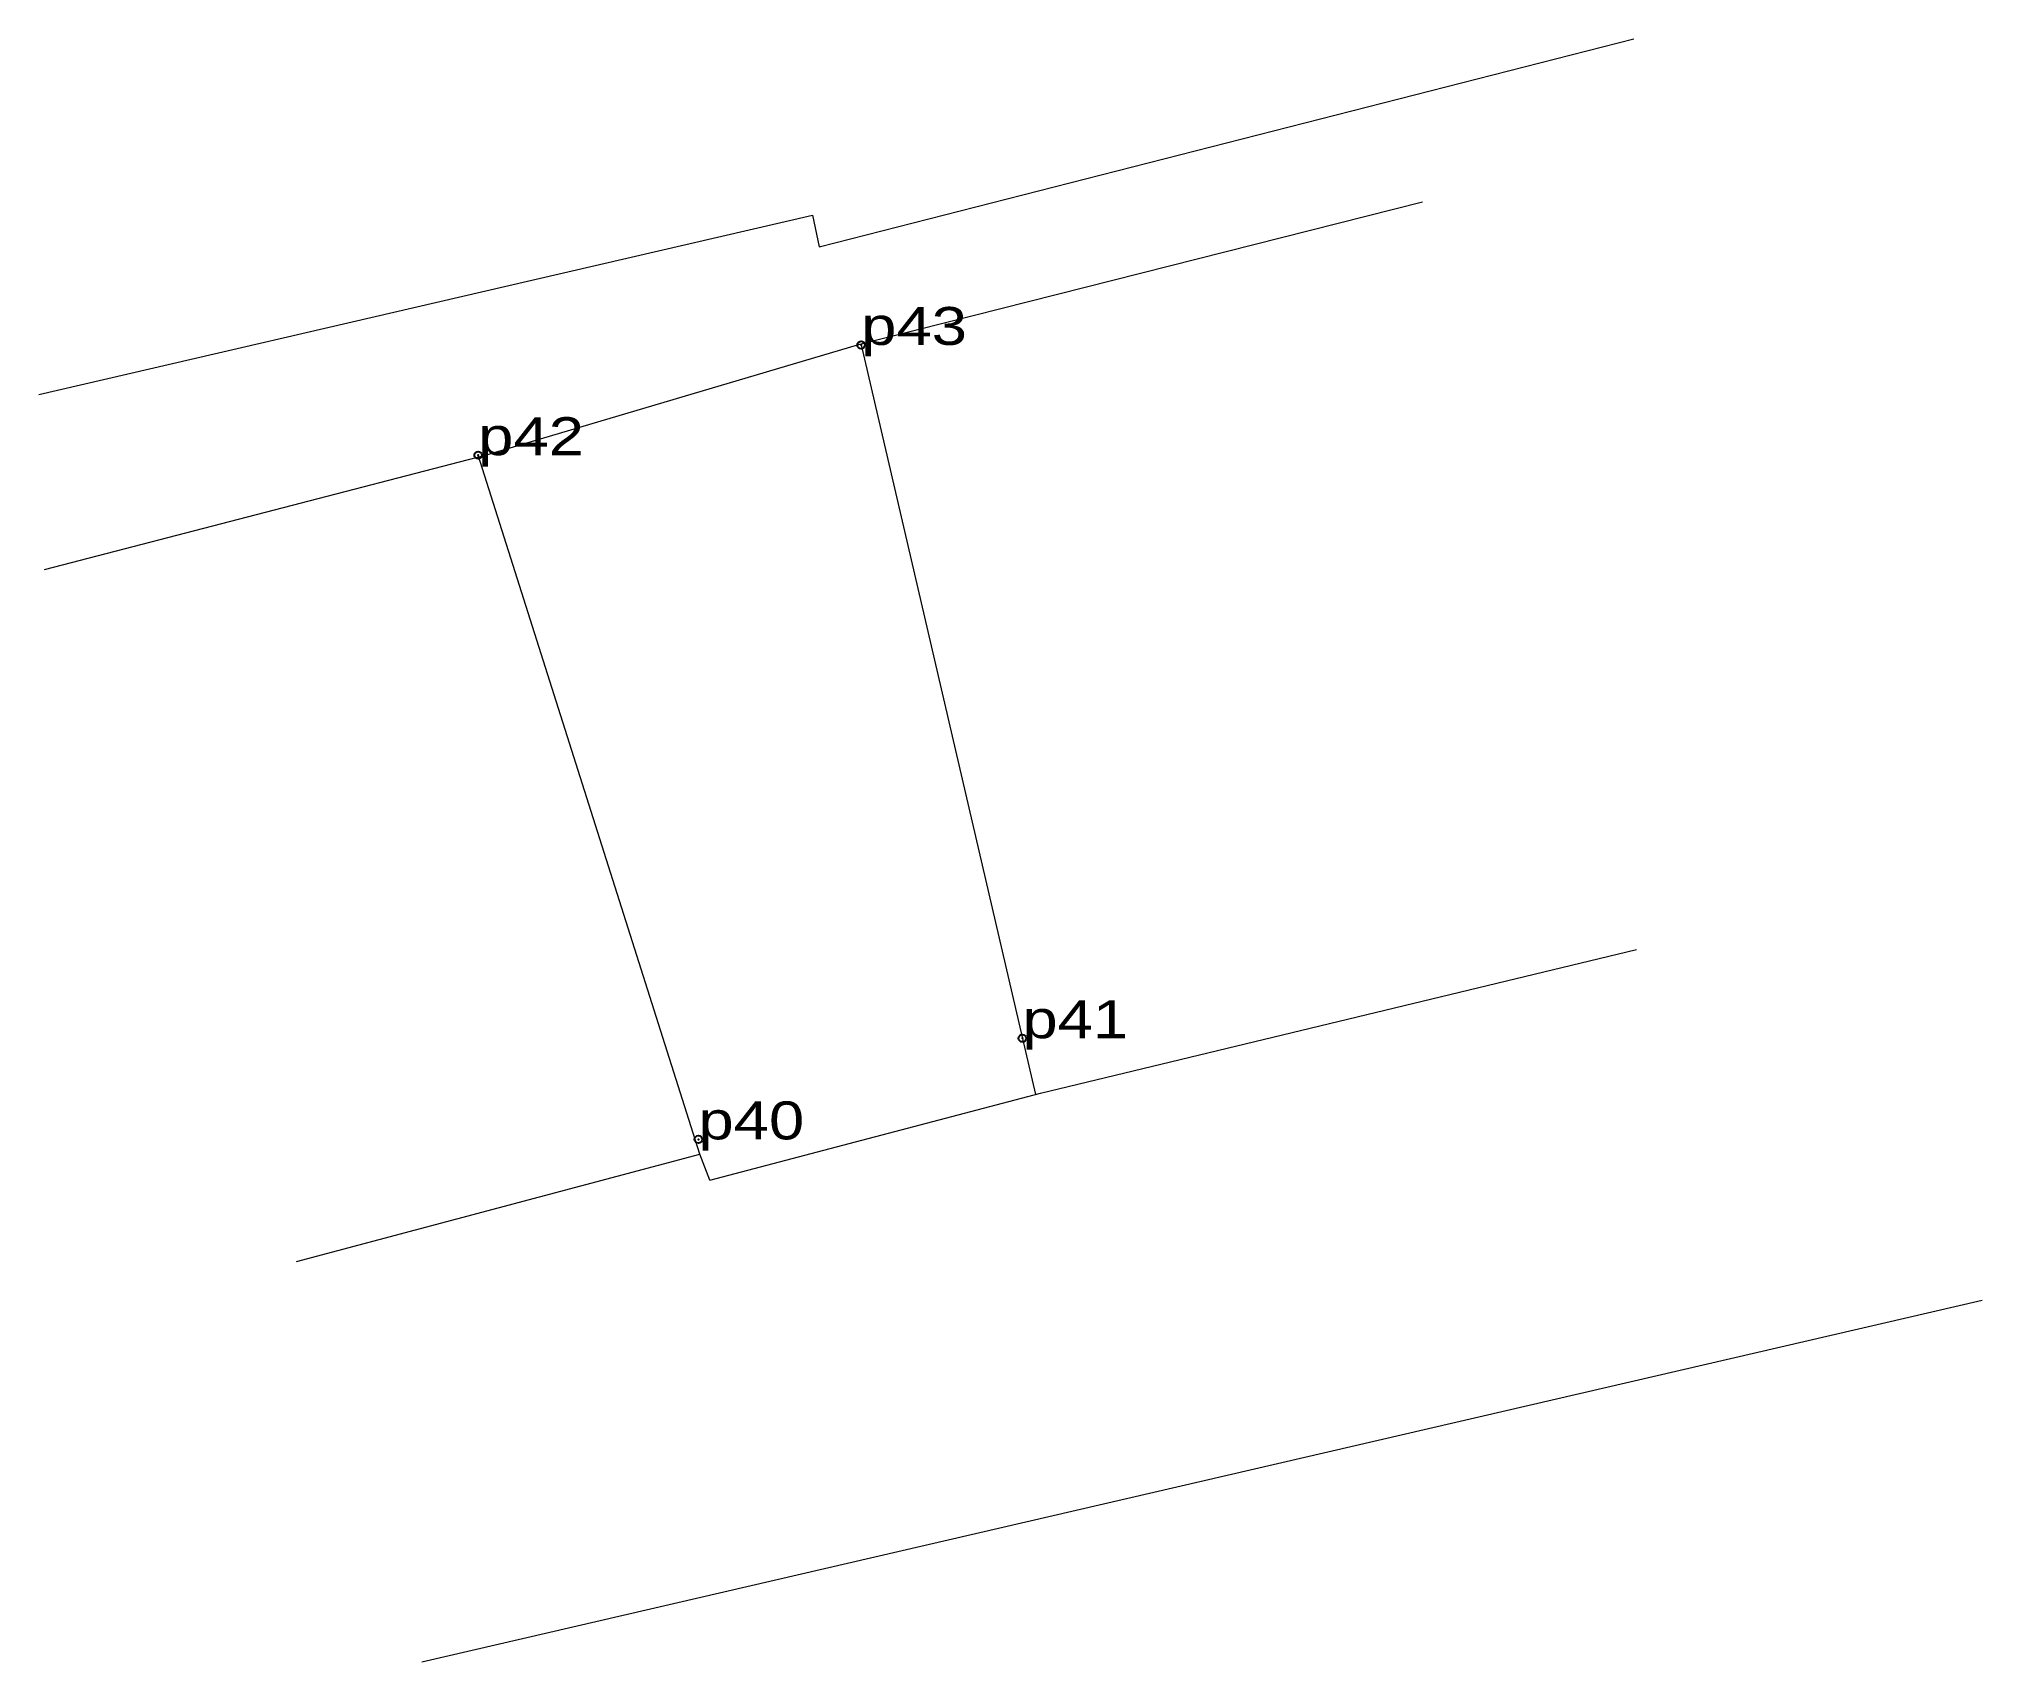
# Model space of a CAD drawing. Header units: metres. Extents: x 535788.3 to 535880.4, y 1837348.1 to 1837425.1.
import ezdxf

# ---------------------------------------------------------------- set-up
doc = ezdxf.new("R2010")
doc.units = ezdxf.units.M
doc.header["$LTSCALE"] = 0.72
doc.header["$PDMODE"] = 32
doc.header["$PDSIZE"] = 0.36
doc.layers.add('10', color=7, linetype='Continuous', lineweight=13)
doc.layers.add('12', color=7, linetype='Continuous')
doc.layers.add('7', color=7, linetype='Continuous')

msp = doc.modelspace()

# ---------------------------------------------------------------- linework, layer by layer
at = {"layer": '10'}
for p, q in [((535825.28, 1837415.24), (535863.92, 1837425.11)), ((535824.96, 1837416.75), (535825.28, 1837415.24)), ((535827.27, 1837410.59), (535835.54, 1837375.03)), ((535819.62, 1837372.2), (535809.1, 1837405.36)), ((535800.48, 1837367.11), (535819.62, 1837372.2)), ((535820.09, 1837370.96), (535819.62, 1837372.2)), ((535880.45, 1837365.25), (535806.43, 1837348.1))]:
    msp.add_line(p, q, dxfattribs=at)
for points in [[(535788.53, 1837399.93), (535809.49, 1837405.38), (535827.2, 1837410.63), (535853.9, 1837417.38)], [(535788.26, 1837408.24), (535810.35, 1837413.36), (535824.96, 1837416.75)], [(535820.09, 1837370.96), (535835.78, 1837375.09), (535864.06, 1837381.91)]]:
    msp.add_lwpolyline(points, dxfattribs=at)
at = {"layer": '7'}
for p in [(535827.27, 1837410.59), (535809.1, 1837405.36), (535834.92, 1837377.7), (535819.55, 1837372.9)]:
    msp.add_point(p, dxfattribs=at)

# ---------------------------------------------------------------- texts
at = {"layer": '12', "width": 1.25}
for s, p in [('p43', (535827.27, 1837410.59)), ('p42', (535809.1, 1837405.36)), ('p41', (535834.92, 1837377.7)), ('p40', (535819.55, 1837372.9))]:
    msp.add_text(s, height=1.8, dxfattribs=at).set_placement(p)

doc.saveas('drawing.dxf')
